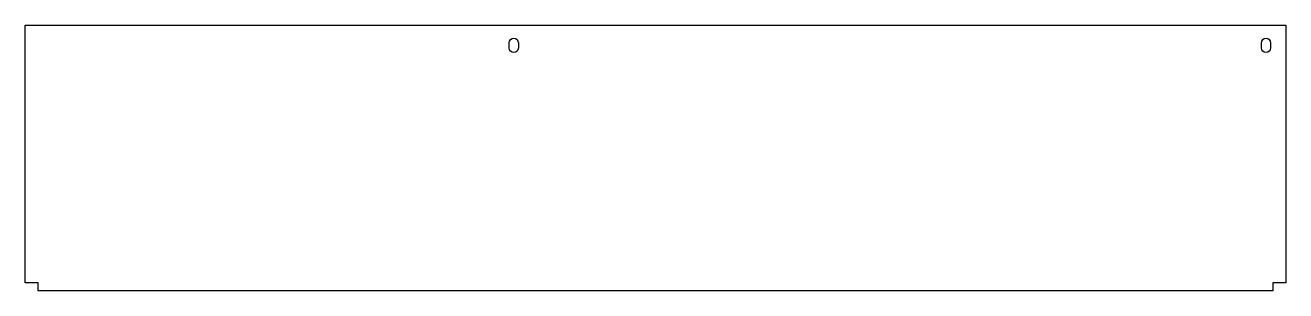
# Model space of a CAD drawing. Header units: millimetres. Extents: x 5 to 489, y 0 to 102.
import ezdxf

# ---------------------------------------------------------------- set-up
doc = ezdxf.new("R2010")
doc.units = ezdxf.units.MM
doc.layers.get('0').update_dxf_attribs({"linetype": 'CONTINUOUS'})

msp = doc.modelspace()

# ---------------------------------------------------------------- linework, layer by layer
msp.add_lwpolyline([(10, 0), (10, 3), (5, 3), (5, 102), (489, 102), (489, 3), (484, 3), (484, 0)], close=True)
for points in [[(190.84, 95.25, -1), (194.34, 95.25), (194.34, 93.25, -1), (190.84, 93.25)], [(479.66, 95.25, -1), (483.16, 95.25), (483.16, 93.25, -1), (479.66, 93.25)]]:
    msp.add_lwpolyline(points, format="xyb", close=True)

doc.saveas('drawing.dxf')
